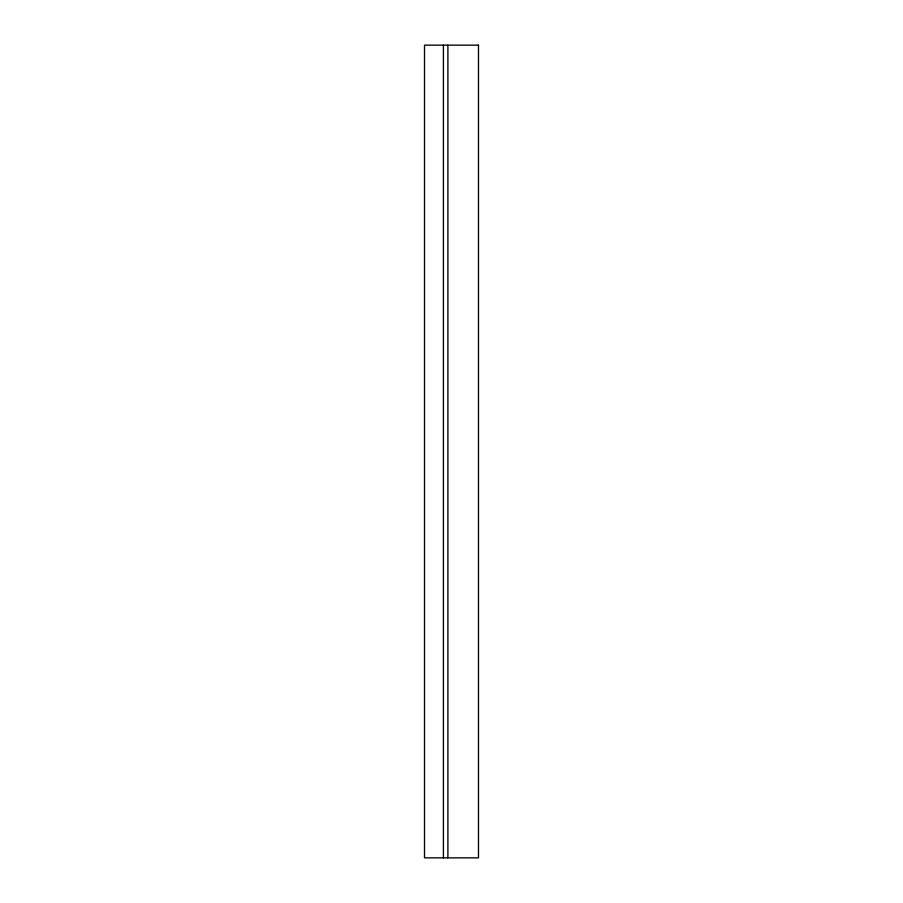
<?xml version="1.0" encoding="UTF-8"?>
<svg xmlns="http://www.w3.org/2000/svg" width="903" height="903" viewBox="0 0 903 903"><rect width="100%" height="100%" fill="white"/><g stroke="black" fill="none" stroke-linecap="round" stroke-linejoin="round"><path stroke-width="1.35" d="M447.899 45.15L447.899 857.85M443.407 45.15L443.407 857.85M478.488 45.15L424.512 45.15L424.512 857.85L478.488 857.85L478.488 45.15"/></g></svg>
